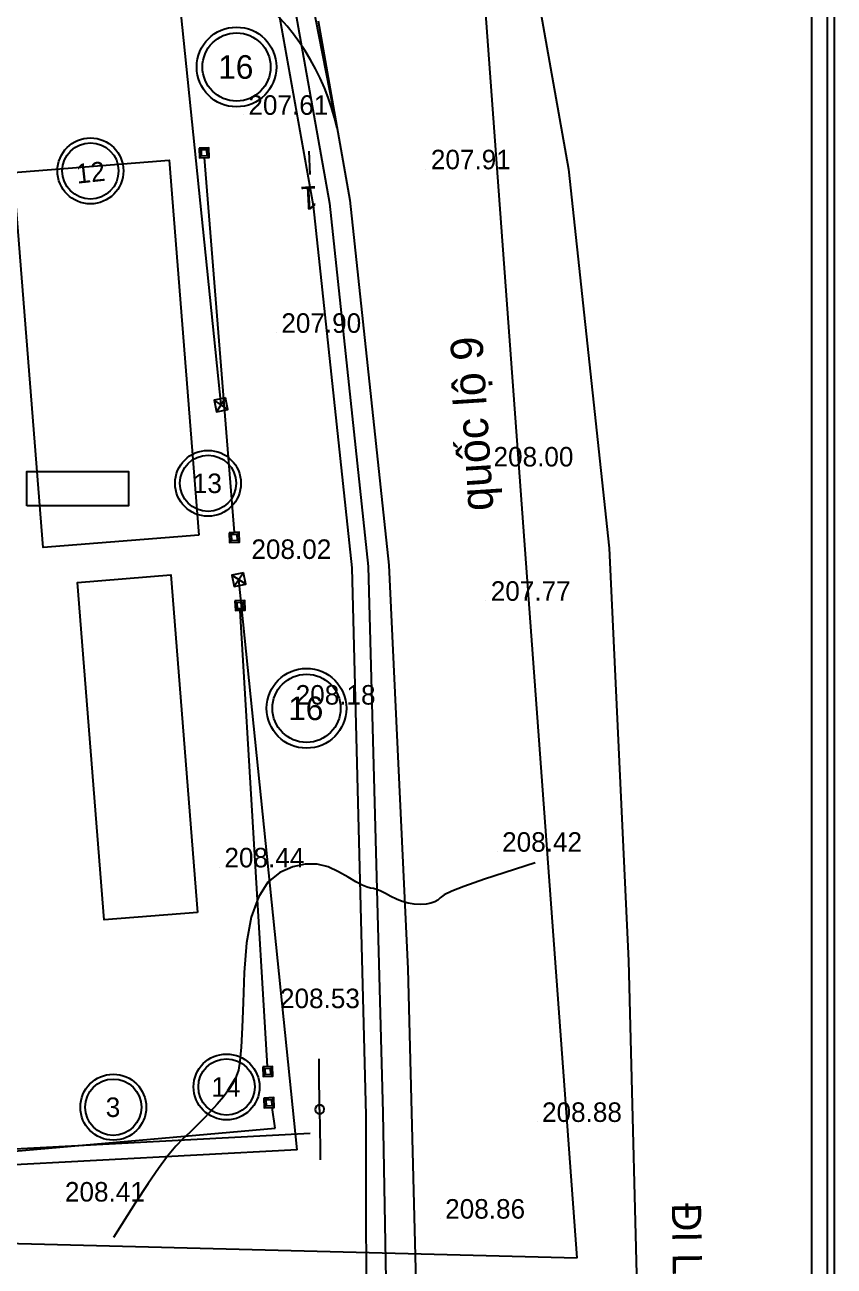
# Model space of a CAD drawing. Extents: x -31423 to 1909503, y -2344077 to 1640342.
# Drawn here: x 143499 to 184932, y -48707 to 14860 of the extents above; entities that cross this region are included whole.
import ezdxf

# ---------------------------------------------------------------- set-up
doc = ezdxf.new("R2010")
doc.units = 0
for name, color, linetype in [('Level 1', 7, 'Continuous'), ('Level 10', 7, 'Continuous'), ('Level 12', 7, 'Continuous'), ('Level 13', 7, 'Continuous'), ('Level 2', 7, 'Continuous'), ('Level 20', 7, 'Continuous'), ('Level 23', 7, 'Continuous'), ('Level 26', 7, 'Continuous'), ('Level 27', 7, 'Continuous'), ('Level 4', 7, 'Continuous'), ('Level 6', 7, 'Continuous'), ('Level 7', 7, 'Continuous')]:
    doc.layers.add(name, color=color, linetype=linetype)

# ---------------------------------------------------------------- blocks, each defined once
blk = doc.blocks.new('DIEN_L')
at = {"layer": 'Level 7'}
for p, q in [((-19.53, 3.47), (-25.42, 4.51)), ((0, 0), (-19.53, 3.47)), ((0, 0), (19.53, -3.47)), ((19.53, -3.47), (25.42, -4.51))]:
    blk.add_line(p, q, dxfattribs=at)
for start, end in [(169.93313, 349.93313), (349.93313, 169.93313)]:
    blk.add_arc((0, 0), 2.28, start, end, dxfattribs=at)
blk = doc.blocks.new('SC6460')
at = {"layer": 'Level 1'}
blk.add_line((0, 0), (0, 0), dxfattribs=at)
blk = doc.blocks.new('KTC')
at = {"layer": 'Level 1'}
for p, q in [((419299, 677), (419299, 296306)), ((417756, 2220), (417756, 294763))]:
    blk.add_line(p, q, dxfattribs=at)
at = {"layer": 'Level 2'}
blk.add_line((419975, 296983), (419975, 0), dxfattribs=at)
blk = doc.blocks.new('A$C450')
at = {"layer": 'Level 23'}
blk.add_lwpolyline([(6000, 6000), (0, 6000), (0, 0), (6000, 0)], close=True, dxfattribs=at)
for points in [[(6000, 6000), (0, 0)], [(6000, 0), (0, 6000)]]:
    blk.add_lwpolyline(points, dxfattribs=at)
blk = doc.blocks.new('1234')
at = {"layer": 'Level 27'}
blk.add_lwpolyline([(-4831, 2), (-4831, 3920), (6737, 3920), (6737, 2)], close=True, dxfattribs=at)
blk = doc.blocks.new('TC')
at = {"layer": 'Level 1'}
for points in [[(-5, -10), (5, -10), (5, 0), (-5, 0)], [(-3, -8), (3, -8), (3, -2), (-3, -2)]]:
    blk.add_lwpolyline(points, close=True, dxfattribs=at)
for points in [[(-3, -2), (-5, 0)], [(3, -2), (5, 0)], [(-5, -10), (-3, -8)], [(3, -8), (5, -10)]]:
    blk.add_lwpolyline(points, dxfattribs=at)

msp = doc.modelspace()

# ---------------------------------------------------------------- linework, layer by layer
at = {"layer": 'Level 1'}
for p, q in [((158510, 15071), (160145, 5874)), ((160145, 5874), (162137, -12805)), ((162137, -12805), (163102, -33488)), ((163102, -33488), (163636, -54089))]:
    msp.add_line(p, q, dxfattribs=at)
for points in [[(163776, 44678), (168140, 25459), (171340, 7464), (173409, -11942), (174395, -33078), (174932, -53796)], [(150894, 41753), (155189, 22839), (158253, 5605), (160232, -12951), (160955, -40969), (160965, -54158)], [(151723, 41942), (156022, 23007), (159095, 5725), (161080, -12886), (161823, -40860), (162072, -54129)], [(159481, 9566), (155251, 31142)], [(152688, 8058), (154215, -11137)], [(155930, -38487), (154525, -15130)], [(156323, -41634), (156164, -40580)], [(129425, -44012), (156323, -41634)]]:
    msp.add_lwpolyline(points, dxfattribs=at)
for points in [[(152414, -11266), (144439, -11900), (142912, 7295), (150887, 7930)], [(152347, -30588), (147562, -30969), (146187, -13693), (150972, -13312)]]:
    msp.add_lwpolyline(points, close=True, dxfattribs=at)
msp.add_arc((147748, 7050), 12000, 12.10158, 93.0296, dxfattribs=at)
at = {"layer": 'Level 10'}
msp.add_line((158113, -41919), (123788, -43736), dxfattribs=at)
msp.add_lwpolyline([(152414, -11266), (144439, -11900), (142912, 7295), (150887, 7930)], close=True, dxfattribs=at)
at = {"layer": 'Level 12'}
msp.add_line((158112, 7196), (158049, 8395), dxfattribs=at)
at = {"layer": 'Level 13'}
msp.add_line((157438, -42756), (123449, -44555), dxfattribs=at)
for points in [[(153542, -4599), (151210, 18246)], [(157438, -42756), (154456, -13552)]]:
    msp.add_lwpolyline(points, dxfattribs=at)
at = {"layer": 'Level 2'}
msp.add_lwpolyline([(171781, -48285), (165505, 37066), (-14454, 27038), (2779, -43944), (171781, -48285)], dxfattribs=at)
at = {"layer": 'Level 20'}
for centre, radius in [((154338, 12701), 2041), ((154338, 12701), 1744), ((146856, 7378), 1687), ((146856, 7378), 1441), ((152877, -8618), 1687), ((152877, -8618), 1441), ((157920, -20140), 2041), ((157920, -20140), 1744), ((153826, -39529), 1687), ((153826, -39529), 1441), ((148028, -40567), 1687), ((148028, -40567), 1441)]:
    msp.add_circle(centre, radius, dxfattribs=at)
at = {"layer": 'Level 4'}
msp.add_lwpolyline([(169628, -28055), (167030, -28892), (165980, -29257), (165359, -29505), (164972, -29699), (164769, -29849), (164641, -29966), (164486, -30056), (164286, -30122), (164039, -30163), (163747, -30178), (163435, -30163), (163125, -30115), (162821, -30031), (162525, -29914), (162237, -29768), (161970, -29622), (161732, -29505), (161526, -29421), (161350, -29370), (161196, -29345), (161019, -29303), (160772, -29201), (160447, -29031), (160044, -28794), (159565, -28506), (159029, -28252), (158457, -28118), (157850, -28119), (157212, -28259), (156555, -28548), (155947, -29045), (155454, -29806), (155089, -30841), (154852, -32143), (154733, -33675), (154676, -35200), (154624, -36485), (154568, -37489), (154505, -38211), (154431, -38671), (154325, -38998), (154164, -39322), (153946, -39666), (153671, -40031), (153343, -40417), (152988, -40804), (152633, -41175), (152283, -41527), (151938, -41861), (151593, -42188), (151225, -42569), (150809, -43068), (150339, -43697), (149805, -44472), (149149, -45482), (148041, -47231)], dxfattribs=at)

# ---------------------------------------------------------------- block references
at = {"layer": 'Level 1', "xscale": 0.5151612180285156, "yscale": 0.5151612179353834}
msp.add_blockref('KTC', (-31423, -104663), dxfattribs=at)
at = {"layer": 'Level 1', "xscale": 49.999999999310944, "yscale": 50.00000000000001, "rotation": -87.88685546080094}
for p in [(152928, 8317), (154474, -11378), (154766, -14871), (156189, -38728), (156248, -40327)]:
    msp.add_blockref('TC', p, dxfattribs=at)
at = {"layer": 'Level 10', "xscale": 0.1, "yscale": 0.10000000000000002}
for p in [(154696, 10252), (164036, 7463), (156380, -912), (167244, -7757), (167102, -14634), (157113, -19950), (167685, -27484), (153468, -28285), (169726, -41320), (145302, -45398), (164769, -46272)]:
    msp.add_blockref('SC6460', p, dxfattribs=at)
at = {"layer": 'Level 23', "xscale": 0.09999999508824962, "yscale": 0.09999999998687972, "rotation": 11.739167395867623}
for p in [(153310, -4953), (154224, -13907)]:
    msp.add_blockref('A$C450', p, dxfattribs=at)
at = {"layer": 'Level 26', "xscale": 0.45, "yscale": 0.4499999999970896}
msp.add_blockref('1234', (145780, -9769), dxfattribs=at)
at = {"layer": 'Level 7', "xscale": 100.00000000001725, "yscale": 99.99999999999999, "rotation": -79.26909055402233}
msp.add_blockref('DIEN_L', (158591, -40677), dxfattribs=at)

# ---------------------------------------------------------------- texts
at = {"layer": 'Level 10'}
for s, p in [('207.61', (154946, 10252)), ('207.91', (164286, 7463)), ('207.90', (156630, -912)), ('208.00', (167494, -7757)), ('208.02', (155099, -12491)), ('207.77', (167352, -14634)), ('208.18', (157363, -19950)), ('208.42', (167935, -27484)), ('208.44', (153718, -28285)), ('208.53', (156561, -35494)), ('208.88', (169976, -41320)), ('208.41', (145552, -45398)), ('208.86', (165019, -46272))]:
    msp.add_text(s, height=1000, dxfattribs=at).set_placement(p)
at = {"layer": 'Level 12'}
msp.add_text('1', height=1200, rotation=183.04175, dxfattribs=at).set_placement((158470, 6614))
at = {"layer": 'Level 20'}
for s, height, p in [('16', 1210, (153398, 12096)), ('13', 1000, (152100, -9118)), ('16', 1210, (156981, -20745)), ('14', 1000, (153049, -40029)), ('3', 1000, (147640, -41067))]:
    msp.add_text(s, height=height, dxfattribs=at).set_placement(p)
for s, height, rotation, p in [('12', 1000, 6.09835, (146176, 6723)), ('quốc lộ 9', 1650, 93.70654, (167493, -9989))]:
    msp.add_text(s, height=height, rotation=rotation, dxfattribs=at).set_placement(p)
at = {"layer": 'Level 6'}
msp.add_text('ĐI LAO BảO', height=1500, rotation=270.86231, dxfattribs=at).set_placement((176619, -45488))

doc.saveas('drawing.dxf')
